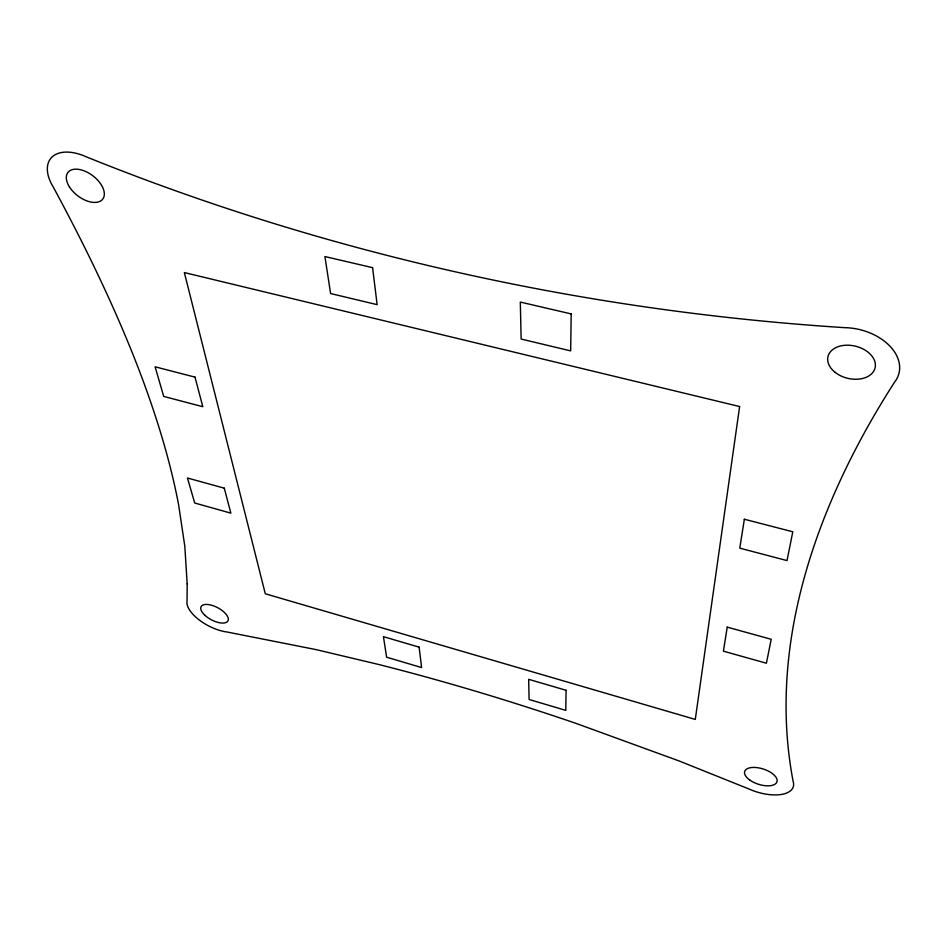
<?xml version="1.0" encoding="UTF-8"?>
<svg xmlns="http://www.w3.org/2000/svg" width="947" height="947" viewBox="0 0 947 947"><rect width="100%" height="100%" fill="white"/><g stroke="black" fill="none" stroke-linecap="round" stroke-linejoin="round"><path stroke-width="1.42" d="M187.175 583.849L187.044 601.238A30.422 13.66 27.9 0 0 199.036 619.823A30.422 13.66 27.9 0 0 226.984 631.992L316.038 649.606L378.327 664.392A866.446 267.717 21.7 0 1 576.119 723.425L679.117 760.962L748.414 788.756A33.891 16.016 17.8 0 0 781.322 794.462A33.891 16.016 17.8 0 0 793.16 781.524C766.241 641.024 819.439 498.998 894.631 382.055A48.451 33.062 13.5 0 0 890.452 346.732A48.451 33.062 13.5 0 0 844.546 327.65C584.962 311.018 327.851 254.329 86.52 156.93A43.834 25.096 37.4 0 0 52.322 156.764A43.834 25.096 37.4 0 0 53.269 187.032C82.401 240.94 109.438 296.044 132.343 352.9A2044.017 572.84 41.3 0 1 178.628 504.881L184.819 546.324L187.175 583.849M566.069 690.292L565.797 710.38L529.113 699.49L528.663 679.319L566.069 690.292M571.183 313.919L570.674 350.887L521.134 339.05L520.317 302.069L571.183 313.919M739.619 406.535L695.287 719.424L265.29 593.769L184.345 272.57L739.619 406.535M727.225 627.139L723.413 651.169L766.407 663.22L771.213 639.284L727.225 627.139M744.354 519.24L739.773 548.147L787.016 560.588L792.793 531.776L744.354 519.24M372.597 267.658L324.916 256.554L330.61 293.546L377.131 304.65L372.597 267.658M194.999 377.131L155.107 366.809L163.713 396.414L202.8 406.701L194.999 377.131M224.273 488.167L187.447 477.998L194.727 503.011L230.855 513.144L224.273 488.167M419.107 647.144L383.44 636.668L386.601 657.182L421.604 667.576L419.107 647.144M204.86 615.254A15.211 6.83 27.9 0 0 227.907 620.972A15.211 6.83 27.9 0 0 210.814 605.026A15.211 6.83 27.9 0 0 204.86 615.254M750.202 780.352A16.951 8.002 17.8 0 0 776.86 782.08A16.951 8.002 17.8 0 0 755.41 767.472A16.951 8.002 17.8 0 0 750.202 780.352M835.171 372.396A24.22 16.525 13.5 0 0 874.756 368.999A24.22 16.525 13.5 0 0 844.677 345.312A24.22 16.525 13.5 0 0 835.171 372.396M69.439 186.902A21.911 12.536 37.4 0 0 102.3 199.628A21.911 12.536 37.4 0 0 84.212 170.886A21.911 12.536 37.4 0 0 69.439 186.902"/></g></svg>
